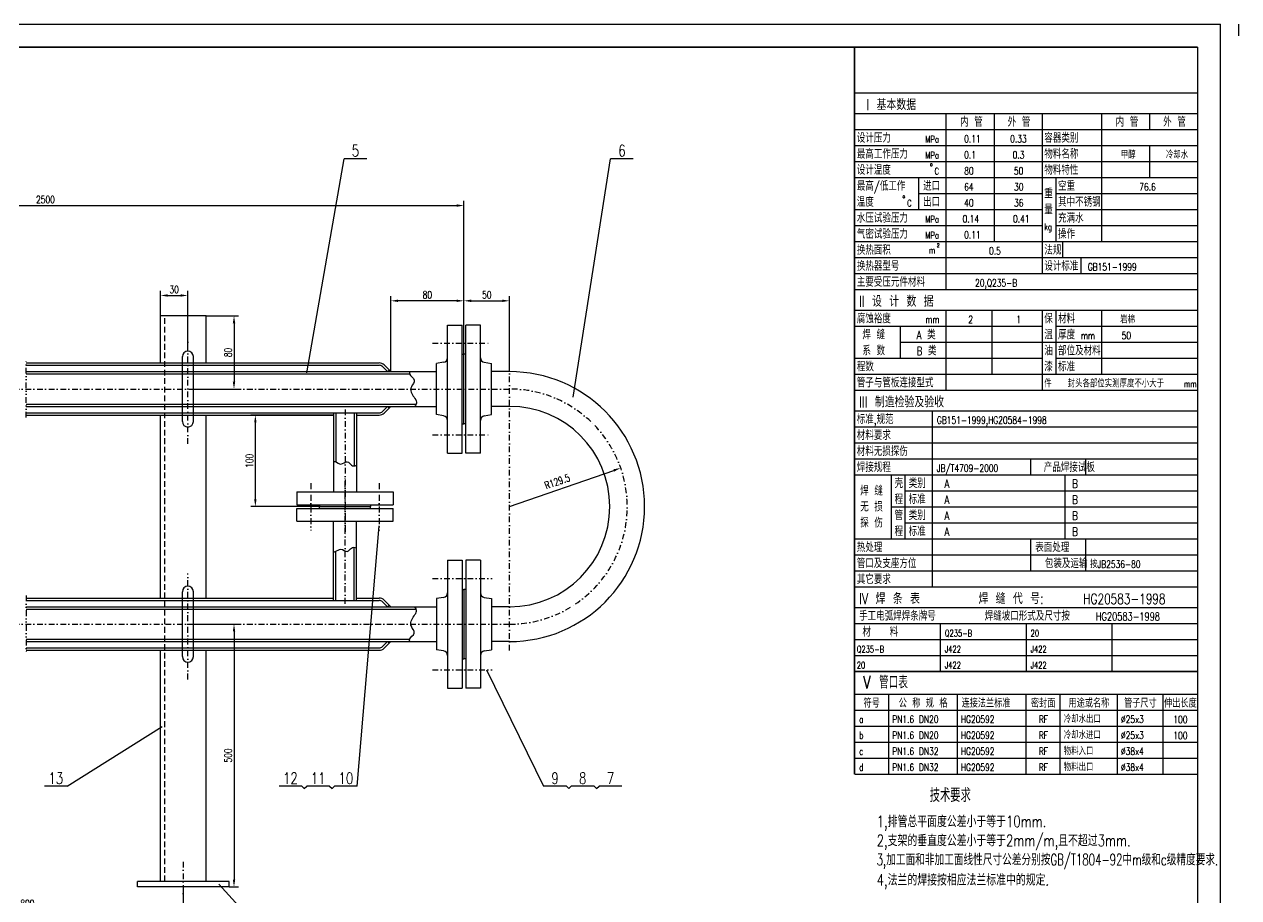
# Model space of a CAD drawing. Extents: x -8431 to -7574, y 1007 to 1601.
# Drawn here: x -8105 to -7574, y 1219 to 1601 of the extents above; entities that cross this region are included whole.
import ezdxf
from ezdxf.enums import TextEntityAlignment as Align

# ---------------------------------------------------------------- set-up
doc = ezdxf.new("R2010")
doc.units = 0
doc.header["$LTSCALE"] = 10
doc.header["$MEASUREMENT"] = 0
for name, pattern in [('DASHDOT2', [0.5, 0.25, -0.125, 0, -0.125]), ('DASHED2', [0.375, 0.25, -0.125]), ('DIVIDE2', [0.625, 0.25, -0.125, 0, -0.125, 0, -0.125])]:
    doc.linetypes.add(name, pattern=pattern)
doc.layers.get('0').update_dxf_attribs({"linetype": 'CONTINUOUS'})
doc.layers.get('DEFPOINTS').update_dxf_attribs({"linetype": 'CONTINUOUS'})
doc.layers.add('1', color=2, linetype='CONTINUOUS')
doc.layers.add('2', color=1, linetype='CONTINUOUS')
doc.styles.add('HZ', font='txt', dxfattribs={"width": 0.75, "bigfont": 'hztxt'})
doc.styles.get("Standard").update_dxf_attribs({"font": 'simplex', "width": 0.75, "bigfont": 'hztxt'})
doc.dimstyles.get("Standard").update_dxf_attribs({"dimtxt": 0.18, "dimasz": 0.18, "dimexe": 0.18, "dimexo": 0.0625, "dimgap": 0.09, "dimtad": 0, "dimtih": 1, "dimtoh": 1, "dimdec": 4, "dimzin": 0, "dimdsep": 46, "dimtxsty": 'Standard', "dimcen": 0.09, "dimadec": 0, "dimazin": 0, "dimtfac": 1, "dimtdec": 4, "dimtofl": 0, "dimtmove": 0, "dimatfit": 3, "dimfxl": 1, "dimtolj": 1, "dimtzin": 0, "dimarcsym": 0})

# ---------------------------------------------------------------- blocks, each defined once
blk = doc.blocks.new('*D12')
at = {"color": 0, "linetype": 'ByBlock'}
for p, q in [((-7935.34, 1448.75), (-7935.34, 1481.67)), ((-7903.34, 1456.35), (-7903.34, 1481.67)), ((-7906.54, 1479.67), (-7932.14, 1479.67))]:
    blk.add_line(p, q, dxfattribs=at)
for points in [[(-7932.14, 1480.2), (-7932.14, 1479.14), (-7935.34, 1479.67)], [(-7906.54, 1480.2), (-7906.54, 1479.14), (-7903.34, 1479.67)]]:
    blk.add_solid(points, dxfattribs=at)
at = {"layer": 'DEFPOINTS', "color": 0, "linetype": 'ByBlock'}
for p in [(-7935.34, 1479.67), (-7903.34, 1456.29), (-7935.34, 1448.69)]:
    blk.add_point(p, dxfattribs=at)
at = {"color": 0, "linetype": 'ByBlock', "insert": (-7919.34, 1482.27), "char_height": 3.2, "attachment_point": 5, "style": 'HZ'}
blk.add_mtext('\\A1;80', dxfattribs=at)
blk = doc.blocks.new('*D13')
at = {"color": 0, "linetype": 'ByBlock'}
for p, q in [((-8279.16, 1456.35), (-8279.16, 1523.32)), ((-8275.96, 1521.32), (-7916.36, 1521.32)), ((-7913.16, 1456.35), (-7913.16, 1523.32))]:
    blk.add_line(p, q, dxfattribs=at)
for points in [[(-8275.96, 1521.85), (-8275.96, 1520.79), (-8279.16, 1521.32)], [(-7916.36, 1521.85), (-7916.36, 1520.79), (-7913.16, 1521.32)]]:
    blk.add_solid(points, dxfattribs=at)
at = {"layer": 'DEFPOINTS', "color": 0, "linetype": 'ByBlock'}
for p in [(-7913.16, 1521.32), (-8279.16, 1456.29), (-7913.16, 1456.29)]:
    blk.add_point(p, dxfattribs=at)
at = {"color": 0, "linetype": 'ByBlock', "insert": (-8096.16, 1523.92), "char_height": 3.2, "attachment_point": 5, "style": 'HZ'}
blk.add_mtext('\\A1;2500', dxfattribs=at)
blk = doc.blocks.new('*D14')
at = {"color": 0, "linetype": 'ByBlock'}
for p, q in [((-7903.34, 1456.35), (-7903.34, 1481.67)), ((-7883.34, 1448.75), (-7883.34, 1481.67)), ((-7900.14, 1479.67), (-7886.54, 1479.67))]:
    blk.add_line(p, q, dxfattribs=at)
for points in [[(-7900.14, 1480.2), (-7900.14, 1479.14), (-7903.34, 1479.67)], [(-7886.54, 1480.2), (-7886.54, 1479.14), (-7883.34, 1479.67)]]:
    blk.add_solid(points, dxfattribs=at)
at = {"layer": 'DEFPOINTS', "color": 0, "linetype": 'ByBlock'}
for p in [(-7883.34, 1479.67), (-7903.34, 1456.29), (-7883.34, 1448.69)]:
    blk.add_point(p, dxfattribs=at)
at = {"color": 0, "linetype": 'ByBlock', "insert": (-7893.34, 1482.27), "char_height": 3.2, "attachment_point": 5, "style": 'HZ'}
blk.add_mtext('\\A1;50', dxfattribs=at)
blk = doc.blocks.new('*D15')
at = {"color": 0, "linetype": 'ByBlock'}
blk.add_line((-7883.34, 1389.69), (-7837.81, 1405.51), dxfattribs=at)
blk.add_solid([(-7837.99, 1406.01), (-7837.64, 1405), (-7834.79, 1406.56)], dxfattribs=at)
at = {"layer": 'DEFPOINTS', "color": 0, "linetype": 'ByBlock'}
for p in [(-7834.79, 1406.56), (-7883.34, 1389.69)]:
    blk.add_point(p, dxfattribs=at)
at = {"color": 0, "linetype": 'ByBlock', "insert": (-7862.52, 1400.64), "char_height": 3.2, "attachment_point": 5, "rotation": 19.1601, "style": 'HZ'}
blk.add_mtext('\\A1;R129.5', dxfattribs=at)
blk = doc.blocks.new('*D19')
at = {"color": 0, "linetype": 'ByBlock'}
for p, q in [((-7960.4, 1429.69), (-7996.54, 1429.69)), ((-7994.54, 1392.89), (-7994.54, 1426.49)), ((-7966.6, 1389.69), (-7996.54, 1389.69))]:
    blk.add_line(p, q, dxfattribs=at)
for points in [[(-7995.08, 1426.49), (-7994.01, 1426.49), (-7994.54, 1429.69)], [(-7995.08, 1392.89), (-7994.01, 1392.89), (-7994.54, 1389.69)]]:
    blk.add_solid(points, dxfattribs=at)
at = {"layer": 'DEFPOINTS', "color": 0, "linetype": 'ByBlock'}
for p in [(-7994.54, 1429.69), (-7960.34, 1429.69), (-7966.54, 1389.69)]:
    blk.add_point(p, dxfattribs=at)
at = {"color": 0, "linetype": 'ByBlock', "insert": (-7997.14, 1409.69), "char_height": 3.2, "attachment_point": 5, "rotation": 90, "style": 'HZ'}
blk.add_mtext('\\A1;100', dxfattribs=at)
blk = doc.blocks.new('*D24')
at = {"color": 0, "linetype": 'ByBlock'}
for p, q in [((-8045.88, 1473.15), (-8045.88, 1484)), ((-8042.68, 1482), (-8037.08, 1482)), ((-8033.88, 1457.75), (-8033.88, 1484))]:
    blk.add_line(p, q, dxfattribs=at)
for points in [[(-8042.68, 1482.53), (-8042.68, 1481.47), (-8045.88, 1482)], [(-8037.08, 1482.53), (-8037.08, 1481.47), (-8033.88, 1482)]]:
    blk.add_solid(points, dxfattribs=at)
at = {"layer": 'DEFPOINTS', "color": 0, "linetype": 'ByBlock'}
for p in [(-8033.88, 1482), (-8045.88, 1473.09), (-8033.88, 1457.69)]:
    blk.add_point(p, dxfattribs=at)
at = {"color": 0, "linetype": 'ByBlock', "insert": (-8039.88, 1484.6), "char_height": 3.2, "attachment_point": 5, "style": 'HZ'}
blk.add_mtext('\\A1;30', dxfattribs=at)
blk = doc.blocks.new('*D25')
at = {"color": 0, "linetype": 'ByBlock'}
for p, q in [((-8174.3, 1223.34), (-8174.3, 1211.51)), ((-8035.88, 1223.34), (-8035.88, 1211.51)), ((-8171.1, 1213.51), (-8039.08, 1213.51))]:
    blk.add_line(p, q, dxfattribs=at)
for points in [[(-8171.1, 1214.04), (-8171.1, 1212.98), (-8174.3, 1213.51)], [(-8039.08, 1214.04), (-8039.08, 1212.98), (-8035.88, 1213.51)]]:
    blk.add_solid(points, dxfattribs=at)
at = {"layer": 'DEFPOINTS', "color": 0, "linetype": 'ByBlock'}
for p in [(-8174.3, 1223.4), (-8035.88, 1223.4), (-8035.88, 1213.51)]:
    blk.add_point(p, dxfattribs=at)
at = {"color": 0, "linetype": 'ByBlock', "insert": (-8105.09, 1216.11), "char_height": 3.2, "attachment_point": 5, "style": 'HZ'}
blk.add_mtext('\\A1;1800', dxfattribs=at)
blk = doc.blocks.new('*D40')
at = {"color": 0, "linetype": 'ByBlock'}
for p, q in [((-8025.82, 1473.09), (-8011.7, 1473.09)), ((-8013.7, 1469.89), (-8013.7, 1444.29)), ((-8031.42, 1441.09), (-8011.7, 1441.09))]:
    blk.add_line(p, q, dxfattribs=at)
for points in [[(-8014.23, 1469.89), (-8013.16, 1469.89), (-8013.7, 1473.09)], [(-8014.23, 1444.29), (-8013.16, 1444.29), (-8013.7, 1441.09)]]:
    blk.add_solid(points, dxfattribs=at)
at = {"layer": 'DEFPOINTS', "color": 0, "linetype": 'ByBlock'}
for p in [(-8025.88, 1473.09), (-8031.48, 1441.09), (-8013.7, 1441.09)]:
    blk.add_point(p, dxfattribs=at)
at = {"color": 0, "linetype": 'ByBlock', "insert": (-8016.3, 1457.09), "char_height": 3.2, "attachment_point": 5, "rotation": 90, "style": 'HZ'}
blk.add_mtext('\\A1;80', dxfattribs=at)
blk = doc.blocks.new('*D41')
at = {"color": 0, "linetype": 'ByBlock'}
for p, q in [((-8031.42, 1338.29), (-8011.7, 1338.29)), ((-8013.7, 1335.09), (-8013.7, 1226.6)), ((-8015.82, 1223.4), (-8011.7, 1223.4))]:
    blk.add_line(p, q, dxfattribs=at)
for points in [[(-8014.23, 1335.09), (-8013.16, 1335.09), (-8013.7, 1338.29)], [(-8014.23, 1226.6), (-8013.16, 1226.6), (-8013.7, 1223.4)]]:
    blk.add_solid(points, dxfattribs=at)
at = {"layer": 'DEFPOINTS', "color": 0, "linetype": 'ByBlock'}
for p in [(-8031.48, 1338.29), (-8015.88, 1223.4), (-8013.7, 1223.4)]:
    blk.add_point(p, dxfattribs=at)
at = {"color": 0, "linetype": 'ByBlock', "insert": (-8016.3, 1280.85), "char_height": 3.2, "attachment_point": 5, "rotation": 90, "style": 'HZ'}
blk.add_mtext('\\A1;500', dxfattribs=at)

msp = doc.modelspace()

# ---------------------------------------------------------------- linework, layer by layer
at = {"layer": '1'}
for p, q in [((-8423.371, 1600.581), (-7582.371, 1600.581)), ((-7582.371, 1006.581), (-7582.371, 1600.581)), ((-7574.371, 1595.581), (-7574.371, 1600.581)), ((-7742.371, 1561.581), (-7592.371, 1561.581)), ((-7702.371, 1561.581), (-7702.371, 1484.581)), ((-7681.371, 1561.581), (-7681.371, 1505.581)), ((-7660.371, 1561.581), (-7660.371, 1491.581)), ((-7634.371, 1561.581), (-7634.371, 1505.581)), ((-7613.371, 1561.581), (-7613.371, 1554.581)), ((-7742.371, 1554.581), (-7592.371, 1554.581)), ((-7742.371, 1547.581), (-7592.371, 1547.581)), ((-7613.371, 1547.581), (-7613.371, 1533.581)), ((-7981.92, 1448.115), (-7965.58, 1541.809)), ((-7865.435, 1437.502), (-7849.095, 1541.809)), ((-7742.371, 1540.581), (-7592.371, 1540.581)), ((-7742.371, 1533.581), (-7592.371, 1533.581)), ((-7714.371, 1533.581), (-7714.371, 1519.581)), ((-7654.371, 1533.581), (-7654.371, 1505.581)), ((-7714.371, 1526.581), (-7660.371, 1526.581)), ((-7654.371, 1526.581), (-7592.371, 1526.581)), ((-7742.371, 1519.581), (-7660.371, 1519.581)), ((-7654.371, 1519.581), (-7592.371, 1519.581)), ((-7742.371, 1512.581), (-7660.371, 1512.581)), ((-7654.371, 1512.581), (-7592.371, 1512.581)), ((-7742.371, 1505.581), (-7592.371, 1505.581)), ((-7651.371, 1505.581), (-7651.371, 1498.581)), ((-7742.371, 1498.581), (-7592.371, 1498.581)), ((-7643.371, 1498.581), (-7643.371, 1491.581)), ((-7742.371, 1491.581), (-7592.371, 1491.581)), ((-7742.371, 1475.581), (-7592.371, 1475.581)), ((-7702.371, 1475.581), (-7702.371, 1440.581)), ((-7682.371, 1475.581), (-7682.371, 1447.581)), ((-7660.371, 1475.581), (-7660.371, 1440.581)), ((-7654.371, 1475.581), (-7654.371, 1447.581)), ((-7634.371, 1475.581), (-7634.371, 1447.581)), ((-7742.371, 1468.581), (-7660.371, 1468.581)), ((-7722.371, 1468.581), (-7722.371, 1454.581)), ((-7654.371, 1468.581), (-7592.371, 1468.581)), ((-7722.371, 1461.581), (-7592.371, 1461.581)), ((-7742.371, 1454.581), (-7660.371, 1454.581)), ((-7654.371, 1454.581), (-7592.371, 1454.581)), ((-7742.371, 1447.581), (-7592.371, 1447.581)), ((-7742.371, 1431.581), (-7592.371, 1431.581)), ((-7708.371, 1431.581), (-7708.371, 1354.581)), ((-7742.371, 1424.581), (-7592.371, 1424.581)), ((-7742.371, 1417.581), (-7592.371, 1417.581)), ((-7742.371, 1410.581), (-7592.371, 1410.581)), ((-7665.371, 1410.581), (-7665.371, 1403.581)), ((-7641.371, 1410.581), (-7641.371, 1403.581)), ((-7742.371, 1403.581), (-7592.371, 1403.581)), ((-7726.371, 1403.581), (-7726.371, 1375.581)), ((-7720.371, 1403.581), (-7720.371, 1375.581)), ((-7650.371, 1403.581), (-7650.371, 1375.581)), ((-7720.371, 1396.581), (-7592.371, 1396.581)), ((-7726.371, 1389.581), (-7592.371, 1389.581)), ((-7959.774, 1267.409), (-7950.162, 1381.257)), ((-7720.371, 1382.581), (-7592.371, 1382.581)), ((-7742.371, 1375.581), (-7592.371, 1375.581)), ((-7665.371, 1375.581), (-7665.371, 1361.581)), ((-7641.371, 1375.581), (-7641.371, 1361.581)), ((-7742.371, 1368.581), (-7592.371, 1368.581)), ((-7742.371, 1361.581), (-7592.371, 1361.581)), ((-7742.371, 1345.581), (-7592.371, 1345.581)), ((-7742.371, 1338.581), (-7592.371, 1338.581)), ((-7704.871, 1338.581), (-7704.871, 1317.581)), ((-7667.371, 1338.581), (-7667.371, 1317.581)), ((-7629.871, 1338.581), (-7629.871, 1317.581)), ((-7742.371, 1331.581), (-7592.371, 1331.581)), ((-7742.371, 1324.581), (-7592.371, 1324.581)), ((-7903.303, 1318.286), (-7878.325, 1267.409)), ((-7742.371, 1317.581), (-7592.371, 1317.581)), ((-7742.371, 1317.581), (-7592.371, 1317.581)), ((-7592.371, 1307.581), (-7742.371, 1307.581)), ((-7727.371, 1272.581), (-7727.371, 1307.581)), ((-7697.371, 1272.581), (-7697.371, 1307.581)), ((-7667.371, 1272.581), (-7667.371, 1307.581)), ((-7652.371, 1272.581), (-7652.371, 1307.581)), ((-7627.371, 1272.581), (-7627.371, 1307.581)), ((-7607.371, 1272.581), (-7607.371, 1307.581)), ((-7592.371, 1300.581), (-7742.371, 1300.581)), ((-8086.608, 1267.409), (-8045.091, 1293.592)), ((-7592.371, 1293.581), (-7742.371, 1293.581)), ((-7592.371, 1286.581), (-7742.371, 1286.581)), ((-7592.371, 1279.581), (-7742.371, 1279.581)), ((-7984.017, 1267.409), (-7982.956, 1266.349)), ((-7982.956, 1266.349), (-7981.895, 1267.409)), ((-7971.895, 1267.409), (-7970.835, 1266.349)), ((-7970.835, 1266.349), (-7969.774, 1267.409)), ((-7868.325, 1267.409), (-7867.264, 1266.349)), ((-7867.264, 1266.349), (-7866.203, 1267.409)), ((-7856.203, 1267.409), (-7855.143, 1266.349)), ((-7855.143, 1266.349), (-7854.082, 1267.409)), ((-8020.282, 1224.605), (-8004.274, 1206.954))]:
    msp.add_line(p, q, dxfattribs=at)
at = {"layer": '1', "linetype": 'DASHED2'}
msp.add_line((-8043.88, 1225.804), (-8043.88, 1473.086), dxfattribs=at)
at = {"layer": '1', "linetype": 'DASHDOT2'}
for p, q in [((-8033.88, 1417.079), (-8033.88, 1463.739)), ((-7926.87, 1461.086), (-7901.914, 1461.086)), ((-7893.162, 1326.731), (-7893.162, 1452.286)), ((-8298.719, 1441.086), (-7893.162, 1441.086)), ((-7965.162, 1432.134), (-7965.162, 1376.508)), ((-7926.87, 1421.086), (-7901.914, 1421.086)), ((-7965.162, 1347.239), (-7965.162, 1402.864)), ((-7980.162, 1399.871), (-7980.162, 1379.288)), ((-7950.162, 1399.871), (-7950.162, 1379.288)), ((-8033.88, 1314.148), (-8033.88, 1360.461)), ((-7926.87, 1358.286), (-7900.808, 1358.286)), ((-8298.719, 1338.286), (-7893.162, 1338.286)), ((-7926.87, 1318.286), (-7900.808, 1318.286)), ((-8035.88, 1234.421), (-8035.88, 1213.019))]:
    msp.add_line(p, q, dxfattribs=at)
at = {"layer": '1', "linetype": 'DIVIDE2'}
for p, q in [((-8104.652, 1428.578), (-8104.652, 1453.865)), ((-8104.652, 1350.794), (-8104.652, 1325.507))]:
    msp.add_line(p, q, dxfattribs=at)
at = {"layer": '1', "linetype": 'DASHDOT2'}
msp.add_arc((-7893.162, 1389.686), 51.4, 270, 90, dxfattribs=at)
at = {"layer": '2'}
for p, q in [((-7955.58, 1541.809), (-7965.58, 1541.809)), ((-7839.095, 1541.809), (-7849.095, 1541.809)), ((-8045.88, 1452.486), (-8045.88, 1473.086)), ((-8025.88, 1452.486), (-8025.88, 1473.086)), ((-7920.362, 1413.086), (-7920.362, 1469.086)), ((-7920.362, 1469.086), (-7913.962, 1469.086)), ((-7913.962, 1413.086), (-7913.962, 1469.086)), ((-7912.362, 1413.086), (-7912.362, 1469.086)), ((-7905.962, 1469.086), (-7912.362, 1469.086)), ((-7905.962, 1413.086), (-7905.962, 1469.086)), ((-8036.28, 1426.886), (-8036.28, 1455.286)), ((-8031.48, 1426.886), (-8031.48, 1455.286)), ((-7913.962, 1456.286), (-7913.162, 1456.286)), ((-7913.162, 1425.886), (-7913.162, 1456.286)), ((-7913.162, 1425.886), (-7913.162, 1456.286)), ((-7912.362, 1456.286), (-7913.162, 1456.286)), ((-8104.652, 1452.486), (-7950.205, 1452.486)), ((-8104.652, 1451.486), (-7950.205, 1451.486)), ((-7946.576, 1448.686), (-7948.79, 1450.9)), ((-7945.162, 1448.686), (-7948.083, 1451.608)), ((-7922.033, 1452.808), (-7925.162, 1452.286)), ((-7925.162, 1429.886), (-7925.162, 1452.286)), ((-7904.291, 1452.808), (-7901.162, 1452.286)), ((-7901.162, 1429.886), (-7901.162, 1452.286)), ((-8104.652, 1448.686), (-7925.162, 1448.686)), ((-8104.652, 1447.686), (-7936.916, 1447.686)), ((-7946.576, 1448.686), (-7945.869, 1449.393)), ((-7893.162, 1448.686), (-7901.162, 1448.686)), ((-8104.652, 1434.486), (-7933.993, 1434.486)), ((-8104.652, 1433.486), (-7925.162, 1433.486)), ((-8104.652, 1430.686), (-7950.205, 1430.686)), ((-8104.652, 1429.686), (-7970.162, 1429.686)), ((-8045.88, 1349.686), (-8045.88, 1429.686)), ((-8025.88, 1349.686), (-8025.88, 1429.686)), ((-7970.162, 1430.686), (-7970.162, 1396.086)), ((-7969.162, 1430.686), (-7969.162, 1409.236)), ((-7961.162, 1430.686), (-7961.162, 1407.485)), ((-7960.162, 1430.686), (-7960.162, 1396.086)), ((-7960.162, 1429.686), (-7950.205, 1429.686)), ((-7946.576, 1433.486), (-7948.79, 1431.272)), ((-7945.162, 1433.486), (-7948.083, 1430.565)), ((-7946.576, 1433.486), (-7945.869, 1432.779)), ((-7922.033, 1429.365), (-7925.162, 1429.886)), ((-7904.291, 1429.365), (-7901.162, 1429.886)), ((-7893.162, 1433.486), (-7901.162, 1433.486)), ((-7913.962, 1425.886), (-7913.162, 1425.886)), ((-7912.362, 1425.886), (-7913.162, 1425.886)), ((-7920.362, 1413.086), (-7913.962, 1413.086)), ((-7905.962, 1413.086), (-7912.362, 1413.086)), ((-7986.162, 1396.086), (-7944.162, 1396.086)), ((-7986.162, 1396.086), (-7986.162, 1390.486)), ((-7944.162, 1396.086), (-7944.162, 1390.486)), ((-7986.162, 1390.486), (-7944.162, 1390.486)), ((-7986.162, 1388.886), (-7944.162, 1388.886)), ((-7986.162, 1383.286), (-7986.162, 1388.886)), ((-7976.362, 1390.486), (-7976.362, 1389.686)), ((-7976.362, 1389.686), (-7953.962, 1389.686)), ((-7976.362, 1389.686), (-7953.962, 1389.686)), ((-7976.362, 1388.886), (-7976.362, 1389.686)), ((-7953.962, 1390.486), (-7953.962, 1389.686)), ((-7953.962, 1388.886), (-7953.962, 1389.686)), ((-7944.162, 1383.286), (-7944.162, 1388.886)), ((-7986.162, 1383.286), (-7944.162, 1383.286)), ((-7970.162, 1348.686), (-7970.162, 1383.286)), ((-7960.162, 1348.686), (-7960.162, 1383.286)), ((-7969.162, 1348.686), (-7969.162, 1370.137)), ((-7961.162, 1348.686), (-7961.162, 1371.887)), ((-7920.362, 1366.286), (-7920.362, 1310.286)), ((-7920.362, 1366.286), (-7913.962, 1366.286)), ((-7913.962, 1366.286), (-7913.962, 1310.286)), ((-7912.362, 1366.286), (-7912.362, 1310.286)), ((-7905.962, 1366.286), (-7912.362, 1366.286)), ((-7905.962, 1366.286), (-7905.962, 1310.286)), ((-8104.652, 1349.686), (-7970.162, 1349.686)), ((-8036.28, 1324.086), (-8036.28, 1352.486)), ((-8031.48, 1324.086), (-8031.48, 1352.486)), ((-7960.162, 1349.686), (-7950.205, 1349.686)), ((-7922.033, 1350.008), (-7925.162, 1349.486)), ((-7925.162, 1349.486), (-7925.162, 1327.086)), ((-7913.962, 1353.486), (-7913.162, 1353.486)), ((-7913.162, 1353.486), (-7913.162, 1323.086)), ((-7913.162, 1353.486), (-7913.162, 1323.086)), ((-7912.362, 1353.486), (-7913.162, 1353.486)), ((-7904.291, 1350.008), (-7901.162, 1349.486)), ((-7901.162, 1349.486), (-7901.162, 1327.086)), ((-8104.652, 1348.686), (-7950.205, 1348.686)), ((-8104.652, 1345.886), (-7925.162, 1345.886)), ((-8104.652, 1344.886), (-7933.993, 1344.886)), ((-7946.576, 1345.886), (-7948.79, 1348.1)), ((-7945.162, 1345.886), (-7948.083, 1348.808)), ((-7946.576, 1345.886), (-7945.869, 1346.593)), ((-7893.162, 1345.886), (-7901.162, 1345.886)), ((-8104.652, 1331.686), (-7936.916, 1331.686)), ((-8104.652, 1330.686), (-7925.162, 1330.686)), ((-8104.652, 1327.886), (-7950.205, 1327.886)), ((-7946.576, 1330.686), (-7948.79, 1328.472)), ((-7945.162, 1330.686), (-7948.083, 1327.765)), ((-7946.576, 1330.686), (-7945.869, 1329.979)), ((-7893.162, 1330.686), (-7901.162, 1330.686)), ((-8104.652, 1326.886), (-7950.205, 1326.886)), ((-8045.88, 1225.804), (-8045.88, 1326.886)), ((-8025.88, 1225.804), (-8025.88, 1326.886)), ((-7922.033, 1326.565), (-7925.162, 1327.086)), ((-7913.962, 1323.086), (-7913.162, 1323.086)), ((-7912.362, 1323.086), (-7913.162, 1323.086)), ((-7904.291, 1326.565), (-7901.162, 1327.086)), ((-7920.362, 1310.286), (-7913.962, 1310.286)), ((-7905.962, 1310.286), (-7912.362, 1310.286)), ((-8086.608, 1267.409), (-8096.608, 1267.409)), ((-7984.017, 1267.409), (-7994.017, 1267.409)), ((-7971.895, 1267.409), (-7981.895, 1267.409)), ((-7959.774, 1267.409), (-7969.774, 1267.409)), ((-7868.325, 1267.409), (-7878.325, 1267.409)), ((-7856.203, 1267.409), (-7866.203, 1267.409)), ((-7844.082, 1267.409), (-7854.082, 1267.409)), ((-8055.88, 1223.404), (-8055.88, 1225.804)), ((-8015.88, 1223.404), (-8015.88, 1225.804))]:
    msp.add_line(p, q, dxfattribs=at)
at = {"layer": '2', "linetype": 'Continuous'}
for p, q in [((-8025.88, 1473.086), (-8045.88, 1473.086)), ((-8015.88, 1225.804), (-8055.88, 1225.804)), ((-8015.88, 1223.404), (-8055.88, 1223.404))]:
    msp.add_line(p, q, dxfattribs=at)
at = {"layer": '2', "const_width": 0.6}
for points in [[(-8398.371, 1590.581), (-7592.371, 1590.581)], [(-7742.371, 1570.581), (-7742.371, 1590.581)], [(-7592.371, 1016.581), (-7592.371, 1590.581)], [(-7742.371, 1272.581), (-7742.371, 1317.581)], [(-7592.371, 1272.581), (-7742.371, 1272.581)]]:
    msp.add_lwpolyline(points, dxfattribs=at)
for points in [[(-7742.371, 1484.581), (-7742.371, 1570.581), (-7592.371, 1570.581), (-7592.371, 1484.581)], [(-7742.371, 1440.581), (-7742.371, 1484.581), (-7592.371, 1484.581), (-7592.371, 1440.581)], [(-7742.371, 1354.581), (-7742.371, 1440.581), (-7592.371, 1440.581), (-7592.371, 1354.581)], [(-7742.371, 1317.581), (-7742.371, 1354.581), (-7592.371, 1354.581), (-7592.371, 1317.581)]]:
    msp.add_lwpolyline(points, close=True, dxfattribs=at)
at = {"layer": '2'}
for centre, radius, start, end in [((-8033.88, 1455.286), 2.4, 0, 180), ((-7950.205, 1449.486), 3, 45, 90), ((-7950.205, 1449.486), 2, 45, 90), ((-7922.362, 1454.78), 2, 279.46232, 0), ((-7903.962, 1454.78), 2, 180, 260.53768), ((-7893.162, 1389.686), 59, 270, 90), ((-7950.205, 1432.686), 2, 270, 315), ((-7950.205, 1432.686), 3, 270, 315), ((-7922.362, 1427.392), 2, 0, 80.53768), ((-7903.962, 1427.392), 2, 99.46232, 180), ((-7893.162, 1389.686), 43.8, 270, 90), ((-8033.88, 1426.886), 2.4, 180, 0), ((-8033.88, 1352.486), 2.4, 0, 180), ((-7950.205, 1346.686), 3, 45, 90), ((-7922.362, 1351.98), 2, 279.46232, 0), ((-7903.962, 1351.98), 2, 180, 260.53768), ((-7950.205, 1346.686), 2, 45, 90), ((-7950.205, 1329.886), 2, 270, 315), ((-7950.205, 1329.886), 3, 270, 315), ((-8033.88, 1324.086), 2.4, 180, 0), ((-7922.362, 1324.592), 2, 0, 80.53768), ((-7903.962, 1324.592), 2, 99.46232, 180)]:
    msp.add_arc(centre, radius, start, end, dxfattribs=at)
for points, knots in [([(-7936.786, 1448.686), (-7936.925, 1448.366), (-7937.23, 1447.031), (-7933.538, 1445.173), (-7936.433, 1442.387), (-7936.509, 1438.807), (-7933.163, 1435.928), (-7934.096, 1434.095), (-7934.682, 1433.486)], [19.9077159, 19.9077159, 19.9077159, 19.9077159, 22.5480049, 31.1865424, 39.2552883, 44.936119, 57.3054472, 63.9070762, 63.9070762, 63.9070762, 63.9070762]), ([(-7970.162, 1409.434), (-7969.927, 1409.45), (-7968.875, 1409.338), (-7966.929, 1407.336), (-7964.198, 1410.285), (-7962.419, 1407.268), (-7960.965, 1407.412), (-7960.162, 1407.763)], [9.6660757, 9.6660757, 9.6660757, 9.6660757, 11.635762, 18.4687715, 25.7979257, 31.5750212, 37.8174796, 37.8174796, 37.8174796, 37.8174796]), ([(-7970.162, 1369.938), (-7969.927, 1369.923), (-7968.875, 1370.035), (-7966.929, 1372.037), (-7964.198, 1369.087), (-7962.419, 1372.105), (-7960.965, 1371.96), (-7960.162, 1371.609)], [9.6660757, 9.6660757, 9.6660757, 9.6660757, 11.635762, 18.4687715, 25.7979257, 31.5750212, 37.8174796, 37.8174796, 37.8174796, 37.8174796]), ([(-7936.786, 1330.686), (-7936.925, 1331.006), (-7937.23, 1332.341), (-7933.538, 1334.2), (-7936.433, 1336.985), (-7936.509, 1340.566), (-7933.163, 1343.445), (-7934.096, 1345.277), (-7934.682, 1345.886)], [19.9077159, 19.9077159, 19.9077159, 19.9077159, 22.5480049, 31.1865424, 39.2552883, 44.936119, 57.3054472, 63.9070762, 63.9070762, 63.9070762, 63.9070762])]:
    msp.add_open_spline(points, degree=3, knots=knots, dxfattribs=at)

# ---------------------------------------------------------------- texts
at = {"layer": '1', "style": 'HZ'}
for s, height, width, p in [(' I 基本数据', 4.8, 0.75, (-7740.371, 1563.081)), ('内 管', 3.68, 0.75, (-7696.199, 1555.881)), ('外 管', 3.68, 0.75, (-7675.398, 1555.881)), ('内 管', 3.68, 0.75, (-7628.199, 1555.881)), ('外 管', 3.68, 0.75, (-7607.398, 1555.881)), ('设计压力', 3.68, 0.75, (-7741.371, 1548.881)), ('MPa', 2.88, 0.75, (-7711.371, 1548.881)), ('0.11', 3.2, 0.75, (-7694.403, 1548.881)), ('0.33', 3.2, 0.75, (-7674.277, 1548.881)), ('容器类别', 3.68, 0.75, (-7659.371, 1548.881)), ('最高工作压力', 3.68, 0.75, (-7741.371, 1541.881)), ('物料名称', 3.68, 0.75, (-7659.371, 1541.881)), ('甲醇', 3.2, 0.75, (-7625.953, 1541.881)), ('冷却水', 3.2, 0.75, (-7606.209, 1541.881)), ('MPa', 2.88, 0.75, (-7711.371, 1541.881)), ('0.1', 3.2, 0.75, (-7694.403, 1541.881)), ('0.3', 3.2, 0.75, (-7673.215, 1541.881)), ('设计温度', 3.68, 0.75, (-7741.371, 1534.881)), ('o', 1.6, 0.75, (-7709.371, 1538.581)), ('C', 2.88, 0.75, (-7707.371, 1534.881)), ('80', 3.2, 0.75, (-7694.403, 1534.881)), ('50', 3.2, 0.75, (-7672.662, 1534.881)), ('物料特性', 3.68, 0.75, (-7659.371, 1534.881)), ('最高/低工作', 3.68, 0.75, (-7741.371, 1527.881)), ('进口', 3.68, 0.75, (-7712.371, 1527.881)), ('64', 3.2, 0.75, (-7694.403, 1527.881)), ('30', 3.2, 0.75, (-7672.621, 1527.881)), ('空重', 3.68, 0.75, (-7653.371, 1527.881)), ('76.6', 3.2, 0.75, (-7617.84, 1527.881)), ('温度', 3.68, 0.75, (-7741.371, 1520.881)), ('o', 1.6, 0.75, (-7721.371, 1524.581)), ('出口', 3.68, 0.75, (-7712.371, 1520.881)), ('40', 3.2, 0.75, (-7694.403, 1520.881)), ('36', 3.2, 0.75, (-7672.621, 1520.881)), ('重', 3.68, 0.75, (-7659.371, 1524.581)), ('其中不锈钢', 3.68, 0.75, (-7653.371, 1520.881)), ('C', 2.88, 0.75, (-7719.371, 1520.881)), ('量', 3.68, 0.75, (-7659.371, 1517.581)), ('水压试验压力', 3.68, 0.75, (-7741.371, 1513.881)), ('MPa', 2.88, 0.75, (-7711.371, 1513.881)), ('0.14', 3.2, 0.75, (-7695.106, 1513.881)), ('0.41', 3.2, 0.75, (-7673.067, 1513.881)), ('kg', 2.88, 0.75, (-7659.371, 1510.581)), ('充满水', 3.68, 0.75, (-7653.371, 1513.881)), ('气密试验压力', 3.68, 0.75, (-7741.371, 1506.881)), ('MPa', 2.88, 0.75, (-7711.371, 1506.881)), ('0.11', 3.2, 0.75, (-7694.403, 1506.881)), ('操作', 3.68, 0.75, (-7653.371, 1506.881)), ('换热面积', 3.68, 0.75, (-7741.371, 1499.881)), ('2', 1.6, 0.75, (-7706.371, 1503.081)), ('0.5', 3.2, 0.75, (-7683.543, 1499.881)), ('法规', 3.68, 0.75, (-7659.371, 1499.881)), ('m', 2.88, 0.75, (-7709.871, 1500.381)), ('换热器型号', 3.68, 0.75, (-7741.371, 1492.881)), ('设计标准', 3.68, 0.75, (-7659.371, 1492.881)), ('GB151-1999', 3.2, 0.75, (-7640.371, 1492.881)), ('主要受压元件材料', 3.68, 0.75, (-7741.371, 1485.881)), ('20,Q235-B', 3.2, 0.75, (-7689.637, 1485.881)), ('II 设 计 数 据', 4.8, 0.75, (-7740.371, 1477.081)), ('腐蚀裕度', 3.68, 0.75, (-7741.371, 1469.881)), ('mm', 3.2, 0.75, (-7711.371, 1469.881)), ('2', 3.2, 0.75, (-7692.621, 1469.881)), ('1', 3.2, 0.75, (-7671.582, 1469.881)), ('保', 3.68, 0.75, (-7659.371, 1469.881)), ('材料', 3.68, 0.75, (-7653.371, 1469.881)), ('岩棉', 3.2, 0.75, (-7626.184, 1469.881)), (' 焊 缝     A 类', 3.68, 0.75, (-7741.371, 1462.881)), ('温', 3.68, 0.75, (-7659.371, 1462.881)), ('厚度', 3.68, 0.75, (-7653.371, 1462.881)), ('50', 3.2, 0.75, (-7625.547, 1462.881)), ('mm', 3.2, 0.75, (-7643.371, 1462.881)), (' 系 数     B 类', 3.68, 0.75, (-7741.371, 1455.881)), ('油', 3.68, 0.75, (-7659.371, 1455.881)), ('部位及材料', 3.68, 0.75, (-7653.371, 1455.881)), ('程数', 3.68, 0.75, (-7741.371, 1448.881)), ('漆', 3.68, 0.75, (-7659.371, 1448.881)), ('标准', 3.68, 0.75, (-7653.371, 1448.881)), ('管子与管板连接型式', 3.68, 0.75, (-7741.371, 1441.881)), ('件   封头各部位实测厚度不小大于', 3.2, 0.75, (-7659.371, 1441.881)), ('mm', 2.88, 0.75, (-7598.371, 1441.881)), ('III 制造检验及验收', 4.8, 0.75, (-7740.371, 1433.081)), ('标准,规范', 3.68, 0.75, (-7741.371, 1425.881)), ('GB151-1999,HG20584-1998', 3.2, 0.75, (-7706.371, 1425.881)), ('材料要求', 3.68, 0.75, (-7741.371, 1418.881)), ('材料无损探伤', 3.68, 0.75, (-7741.371, 1411.881)), ('焊接规程                         产品焊接试板', 3.68, 0.75, (-7741.371, 1404.881)), ('JB/T4709-2000', 3.2, 0.75, (-7706.371, 1404.881)), ('壳 类别   A                    B', 3.68, 0.75, (-7724.871, 1397.881)), ('焊 缝', 3.68, 0.75, (-7739.871, 1394.581)), ('无 损', 3.68, 0.75, (-7739.871, 1387.581)), ('程 标准   A                    B', 3.68, 0.75, (-7724.871, 1390.881)), ('管 类别   A                    B', 3.68, 0.75, (-7724.871, 1383.881)), ('探 伤', 3.68, 0.75, (-7739.871, 1380.581)), ('程 标准   A                    B', 3.68, 0.75, (-7724.871, 1376.881)), ('热处理                         表面处理', 3.68, 0.75, (-7741.371, 1369.881)), ('管口及支座方位                     包装及运输', 3.68, 0.75, (-7741.371, 1362.881)), ('按JB2536-80', 3.2, 0.75, (-7639.371, 1362.881)), ('其它要求', 3.68, 0.75, (-7741.371, 1355.881)), ('IV 焊 条 表       焊 缝 代 号:', 4.8, 0.75, (-7740.371, 1347.081)), ('HG20583-1998', 4.5, 0.75, (-7642.371, 1347.081)), ('手工电弧焊焊条牌号        焊缝坡口形式及尺寸按', 3.68, 0.75, (-7740.371, 1339.881)), ('HG20583-1998', 3.5, 0.75, (-7636.825, 1339.881)), (' 材   料', 3.68, 0.75, (-7741.371, 1332.881)), ('Q235-B', 2.88, 0.75, (-7702.871, 1332.881)), ('20', 2.88, 0.75, (-7665.371, 1332.881)), ('Q235-B', 2.88, 0.75, (-7741.371, 1325.881)), ('J422', 2.88, 0.75, (-7702.871, 1325.881)), ('J422', 2.88, 0.75, (-7665.371, 1325.881)), ('20', 2.88, 0.75, (-7741.371, 1318.881)), ('J422', 2.88, 0.75, (-7702.871, 1318.881)), ('J422', 2.88, 0.75, (-7665.371, 1318.881)), (' V 管口表', 5.6, 0.75, (-7742.371, 1310.081)), ('a', 3.2, 0.75, (-7740.371, 1295.081)), ('PN1.6 DN20', 3.2, 0.75, (-7725.871, 1295.081)), ('HG20592', 3.2, 0.75, (-7695.871, 1295.081)), ('RF', 3.2, 0.75, (-7661.793, 1295.081)), ('冷却水出口', 3.2, 0.75, (-7650.871, 1295.081)), ('%%c25x3', 3.2, 0.75, (-7625.871, 1295.081)), ('b', 3.2, 0.75, (-7740.371, 1288.081)), ('PN1.6 DN20', 3.2, 0.75, (-7725.871, 1288.081)), ('HG20592', 3.2, 0.75, (-7695.871, 1288.081)), ('RF', 3.2, 0.75, (-7661.793, 1288.081)), ('冷却水进口', 3.2, 0.75, (-7650.871, 1288.081)), ('%%c25x3', 3.2, 0.75, (-7625.871, 1288.081)), ('c', 3.2, 0.75, (-7740.371, 1281.081)), ('PN1.6 DN32', 3.2, 0.75, (-7725.871, 1281.081)), ('HG20592', 3.2, 0.75, (-7695.871, 1281.081)), ('RF', 3.2, 0.75, (-7661.793, 1281.081)), ('物料入口', 3.2, 0.75, (-7650.871, 1281.081)), ('%%c38x4', 3.2, 0.75, (-7625.871, 1281.081)), ('d', 3.2, 0.75, (-7740.371, 1274.081)), ('PN1.6 DN32', 3.2, 0.75, (-7725.871, 1274.081)), ('HG20592', 3.2, 0.75, (-7695.871, 1274.081)), ('RF', 3.2, 0.75, (-7661.793, 1274.081)), ('物料出口', 3.2, 0.75, (-7650.871, 1274.081)), ('%%c38x4', 3.2, 0.75, (-7625.871, 1274.081)), ('技术要求', 6, 0.75, (-7709.502, 1260.51)), ('1,排管总平面度公差小于等于10mm.', 5, 0.75, (-7732.691, 1249.493)), ('2,支架的垂直度公差小于等于2mm/m,且不超过3mm.', 5, 0.75, (-7732.691, 1241.16)), ('3,加工面和非加工面线性尺寸公差分别按GB/T1804-92中m级和c级精度要求.', 5, 0.65, (-7732.691, 1232.827)), ('4,法兰的焊接按相应法兰标准中的规定.', 5, 0.75, (-7732.691, 1223.97))]:
    msp.add_text(s, height=height, dxfattribs=dict(at, width=width)).set_placement(p)
at = {"layer": '1', "style": 'HZ', "width": 0.75}
for s, p in [('5', (-7960.58, 1542.809)), ('6', (-7844.095, 1542.809)), ('13', (-8091.608, 1268.409)), ('12', (-7989.017, 1268.409)), ('11', (-7976.895, 1268.409)), ('10', (-7964.774, 1268.409)), ('9', (-7873.325, 1268.409)), ('8', (-7861.204, 1268.409)), ('7', (-7849.082, 1268.409))]:
    msp.add_text(s, height=4.992, dxfattribs=at).set_placement(p, align=Align.CENTER)
for s, height, p in [('符号', 3.52, (-7734.871, 1304.081)), ('公 称 规 格', 3.52, (-7712.371, 1304.081)), ('连接法兰标准', 3.52, (-7684.871, 1304.081)), ('密封面', 3.52, (-7659.871, 1304.081)), ('用途或名称', 3.52, (-7639.871, 1304.081)), ('管子尺寸', 3.52, (-7617.371, 1304.081)), ('伸出长度', 3.52, (-7599.871, 1304.081)), ('100', 3.2, (-7599.871, 1296.581)), ('100', 3.2, (-7599.871, 1289.581))]:
    msp.add_text(s, height=height, dxfattribs=at).set_placement(p, align=Align.MIDDLE)

# ---------------------------------------------------------------- dimensions: what is measured, and where the dimension line sits
at = {"layer": '1'}
for base, p1, p2, text, picture, middle in [((-7913.162, 1521.32), (-8279.157, 1456.286), (-7913.162, 1456.286), '2500', '*D13', (-8096.159, 1523.92)), ((-8033.88, 1481.999), (-8045.88, 1473.086), (-8033.88, 1457.686), '30', '*D24', (-8039.88, 1484.599)), ((-8035.88, 1213.51), (-8174.297, 1223.404), (-8035.88, 1223.404), '1800', '*D25', (-8105.089, 1216.11))]:
    dim = msp.add_linear_dim(base=base, p1=p1, p2=p2, text=text, dimstyle='Standard', override={"dimtxt": 3.2, "dimasz": 3.2, "dimexe": 2, "dimgap": 1, "dimtad": 1, "dimtih": 0, "dimtoh": 0, "dimdec": 2, "dimtxsty": 'HZ', "dimtdec": 2, "dimtmove": 2}, dxfattribs=at)
    dim.commit()
    dim.dimension.update_dxf_attribs({"geometry": picture, "text_midpoint": middle})
for base, p2, text, picture, middle in [((-7945.162, 1479.67), (-7945.162, 1448.686), '80', '*D12', (-7929.162, 1482.27)), ((-7893.162, 1479.67), (-7893.162, 1448.686), '50', '*D14', (-7903.162, 1482.27))]:
    dim = msp.add_linear_dim(base=base, p1=(-7913.162, 1456.286), p2=p2, text=text, dimstyle='Standard', override={"dimtxt": 3.2, "dimasz": 3.2, "dimexe": 2, "dimgap": 1, "dimtad": 1, "dimtih": 0, "dimtoh": 0, "dimdec": 2, "dimtxsty": 'HZ', "dimtdec": 2, "dimtmove": 2}, dxfattribs=at)
    dim.commit()
    dim.dimension.update_dxf_attribs({"geometry": picture, "text_midpoint": middle, "insert": (-9.821, 0)})
for base, p1, p2, text, picture, middle in [((-8013.696, 1441.086), (-8025.88, 1473.086), (-8031.48, 1441.086), '80', '*D40', (-8016.296, 1457.086)), ((-8013.696, 1223.404), (-8031.48, 1338.286), (-8015.88, 1223.404), '500', '*D41', (-8016.296, 1280.845))]:
    dim = msp.add_linear_dim(base=base, p1=p1, p2=p2, angle=90, text=text, dimstyle='Standard', override={"dimtxt": 3.2, "dimasz": 3.2, "dimexe": 2, "dimgap": 1, "dimtad": 1, "dimtih": 0, "dimtoh": 0, "dimdec": 2, "dimtxsty": 'HZ', "dimtdec": 2, "dimtmove": 2}, dxfattribs=at)
    dim.commit()
    dim.dimension.update_dxf_attribs({"geometry": picture, "text_midpoint": middle})
dim = msp.add_linear_dim(base=(-8004.363, 1429.686), p1=(-7976.362, 1389.686), p2=(-7970.162, 1429.686), angle=90, text='100', dimstyle='Standard', override={"dimtxt": 3.2, "dimasz": 3.2, "dimexe": 2, "dimgap": 1, "dimtad": 1, "dimtih": 0, "dimtoh": 0, "dimdec": 2, "dimtxsty": 'HZ', "dimtdec": 2, "dimtmove": 2}, dxfattribs=at)
dim.commit()
dim.dimension.update_dxf_attribs({"geometry": '*D19', "text_midpoint": (-8006.963, 1409.686), "insert": (-9.821, 0)})
dim = msp.add_radius_dim(center=(-7893.162, 1389.686), mpoint=(-7844.609, 1406.556), text='R129.5', dimstyle='Standard', override={"dimtxt": 3.2, "dimasz": 3.2, "dimexe": 2, "dimgap": 1, "dimtad": 1, "dimtih": 0, "dimtoh": 0, "dimdec": 2, "dimtxsty": 'HZ', "dimtdec": 2, "dimtmove": 2}, dxfattribs=at)
dim.commit()
dim.dimension.update_dxf_attribs({"geometry": '*D15', "text_midpoint": (-7872.34, 1400.639), "dimtype": 164, "insert": (-9.821, 0)})

doc.saveas('drawing.dxf')
